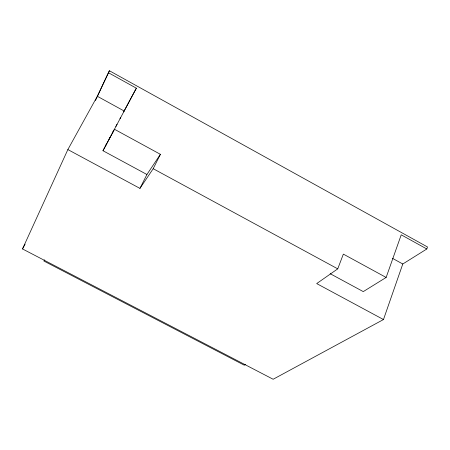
<?xml version="1.0" encoding="UTF-8"?>
<svg xmlns="http://www.w3.org/2000/svg" width="450" height="450" viewBox="0 0 450 450"><rect width="100%" height="100%" fill="white"/><g stroke="black" fill="none" stroke-linecap="round" stroke-linejoin="round"><path stroke-width="0.67" d="M426.819 248.985L427.5 246.971L109.389 70.74L97.312 96.266L67.86 149.569L22.5 248.94L273.15 379.26L383.473 319.545L402.784 263.998L426.819 248.985L401.226 234.816L386.139 277.453L363.268 291.606L330.171 273.696M383.473 319.545L316.693 283.579L337.742 268.852L343.35 254.115L386.139 277.453M95.456 100.569L109.389 70.74M67.86 149.569L139.944 188.387L153.197 168.705L160.403 154.316L114.469 129.263L102.977 150.722L146.919 174.504L160.403 154.316M139.944 188.387L146.919 174.504M102.977 150.722L136.361 88.183L108.321 72.664M105.576 145.693L106.239 144.45M109.086 139.118L109.89 137.632M112.731 132.311L113.389 131.074M115.858 126.484L117.034 124.267M120.015 118.699L120.673 117.461M123.654 111.892L136.361 88.183M44.556 259.836L43.909 261.045L244.305 365.209L245.453 364.5M22.5 248.94L25.11 244.17M153.197 168.705L337.742 268.852M97.312 96.266L124.149 111.004M392.332 258.255L402.784 263.998"/></g></svg>
